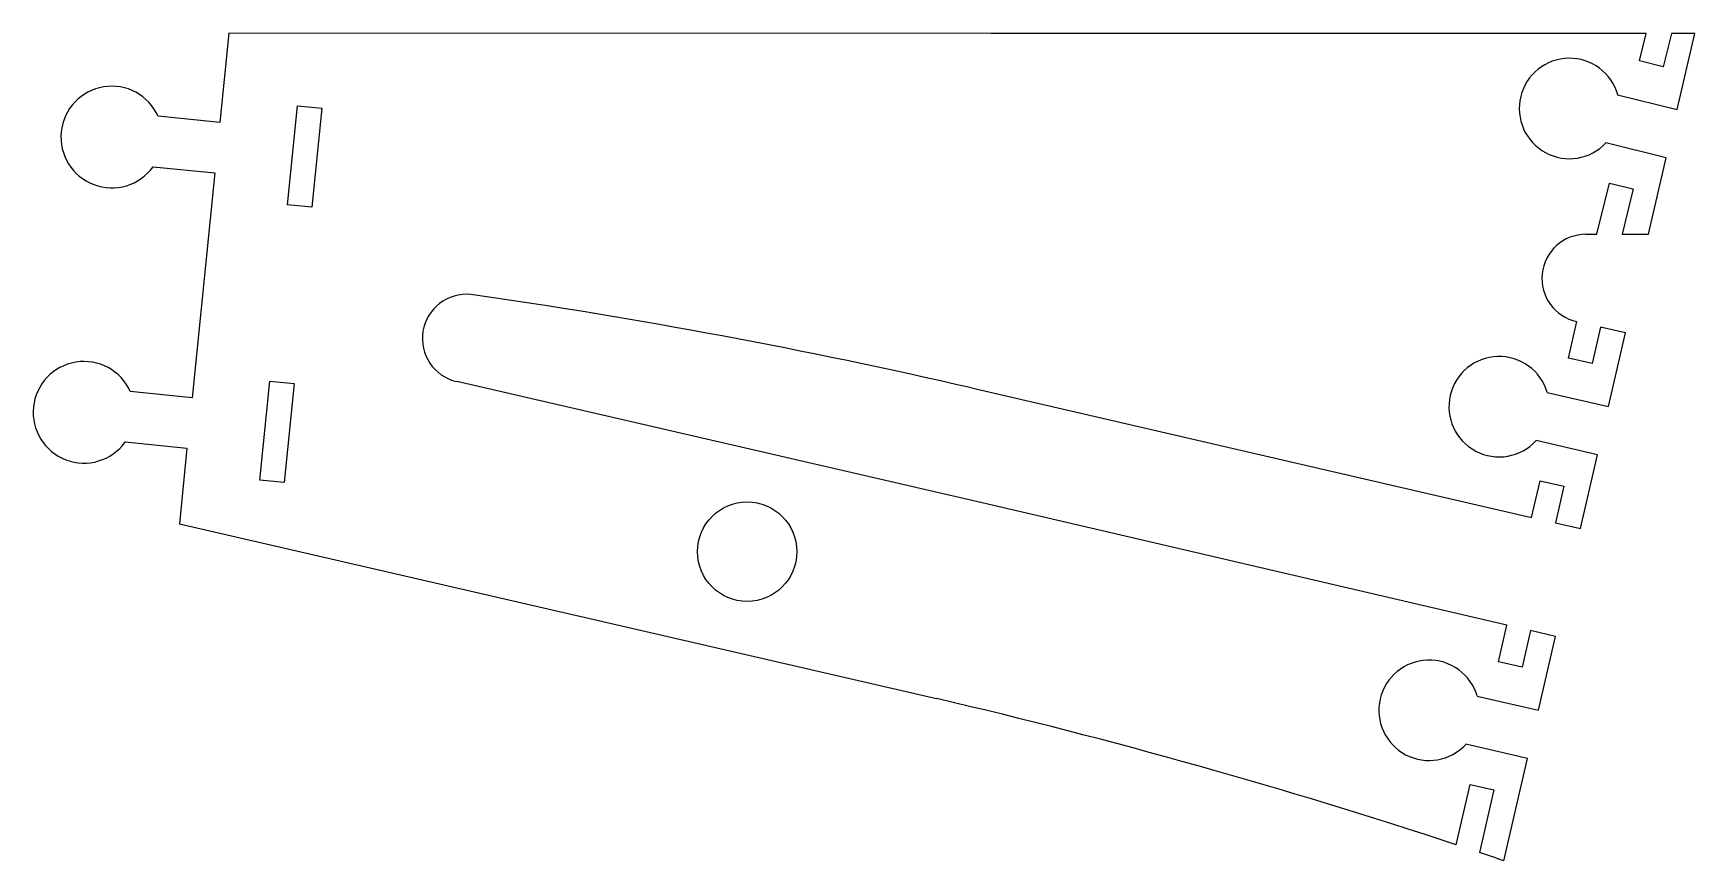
# Model space of a CAD drawing. Header units: millimetres. Extents: x -64 to 69, y -47 to 19.
import ezdxf

# ---------------------------------------------------------------- set-up
doc = ezdxf.new("R2010")
doc.units = ezdxf.units.MM
doc.layers.get('0').update_dxf_attribs({"linetype": 'CONTINUOUS'})

msp = doc.modelspace()

# ---------------------------------------------------------------- linework, layer by layer
for p, q in [((-48.21, 18.91), (-48.93, 11.78)), ((12.7, 18.89), (-48.21, 18.91)), ((65.03, 18.9), (12.7, 18.89)), ((64.49, 16.7), (65.03, 18.9)), ((67.04, 18.9), (66.38, 16.24)), ((68.91, 18.9), (67.04, 18.9)), ((67.51, 12.82), (68.91, 18.9)), ((66.38, 16.24), (64.49, 16.7)), ((62.75, 13.99), (67.51, 12.82)), ((-48.93, 11.78), (-53.87, 12.28)), ((-43.52, 5.2), (-42.72, 13.11)), ((-42.72, 13.11), (-40.78, 12.92)), ((-40.78, 12.92), (-41.58, 5.01)), ((66.62, 8.97), (61.81, 10.15)), ((-54.27, 8.25), (-49.34, 7.75)), ((65.21, 2.85), (66.62, 8.97)), ((-49.34, 7.75), (-51.15, -10.21)), ((61.09, 2.85), (62.09, 6.94)), ((62.09, 6.94), (63.99, 6.48)), ((63.99, 6.48), (63.1, 2.85)), ((-41.58, 5.01), (-43.52, 5.2)), ((60.22, 2.85), (61.09, 2.85)), ((63.1, 2.85), (65.21, 2.85)), ((58.82, -7.04), (59.49, -4.12)), ((61.39, -4.56), (60.72, -7.48)), ((63.39, -5.02), (61.39, -4.56)), ((62.03, -10.91), (63.39, -5.02)), ((60.72, -7.48), (58.82, -7.04)), ((-45.74, -16.78), (-44.94, -8.87)), ((-44.94, -8.87), (-43, -9.07)), ((-43, -9.07), (-43.8, -16.98)), ((11.97, -18.6), (-30.01, -8.91)), ((-51.15, -10.21), (-56.09, -9.71)), ((11.12, -9.42), (55.88, -19.76)), ((57.12, -9.78), (62.03, -10.91)), ((-56.49, -13.74), (-51.56, -14.24)), ((-51.56, -14.24), (-52.17, -20.27)), ((61.14, -14.76), (56.23, -13.63)), ((59.78, -20.66), (61.14, -14.76)), ((-43.8, -16.98), (-45.74, -16.78)), ((55.88, -19.76), (56.56, -16.84)), ((56.56, -16.84), (58.46, -17.27)), ((58.46, -17.27), (57.78, -20.2)), ((53.9, -28.36), (11.97, -18.6)), ((-52.17, -20.27), (8.34, -34.24)), ((57.78, -20.2), (59.78, -20.66)), ((53.22, -31.29), (53.9, -28.36)), ((55.79, -28.8), (55.12, -31.73)), ((57.79, -29.27), (55.79, -28.8)), ((56.43, -35.16), (57.79, -29.27)), ((55.12, -31.73), (53.22, -31.29)), ((8.34, -34.24), (8.34, -34.24)), ((51.52, -34.03), (56.43, -35.16)), ((55.54, -39.01), (50.63, -37.88)), ((53.65, -47.19), (55.54, -39.01)), ((49.84, -45.92), (50.96, -41.09)), ((50.96, -41.09), (52.86, -41.52)), ((52.86, -41.52), (51.7, -46.53))]:
    msp.add_line(p, q)
msp.add_circle((-6.8, -22.5), 3.97)
for centre, radius, start, end in [((58.9, 12.9), 4.01, 15.735, -43.3402), ((-57.57, 10.62), 4.06, 24.1838, -35.7163), ((60.22, -0.67), 3.52, 90.0137, -101.863), ((-29.22, -5.47), 3.53, 84.3849, -103), ((-97.5, -479.9), 482.85, 77, 81.8287), ((-59.79, -11.37), 4.06, 24.1838, -35.7163), ((53.28, -10.92), 4.01, 16.5376, -42.5376), ((47.68, -35.17), 4.01, 16.5376, -42.5376), ((-101.87, -505.51), 483.99, 71.7313, 76.8372), ((-101.87, -505.51), 483.99, 71.2556, 71.4994)]:
    msp.add_arc(centre, radius, start, end)

doc.saveas('drawing.dxf')
